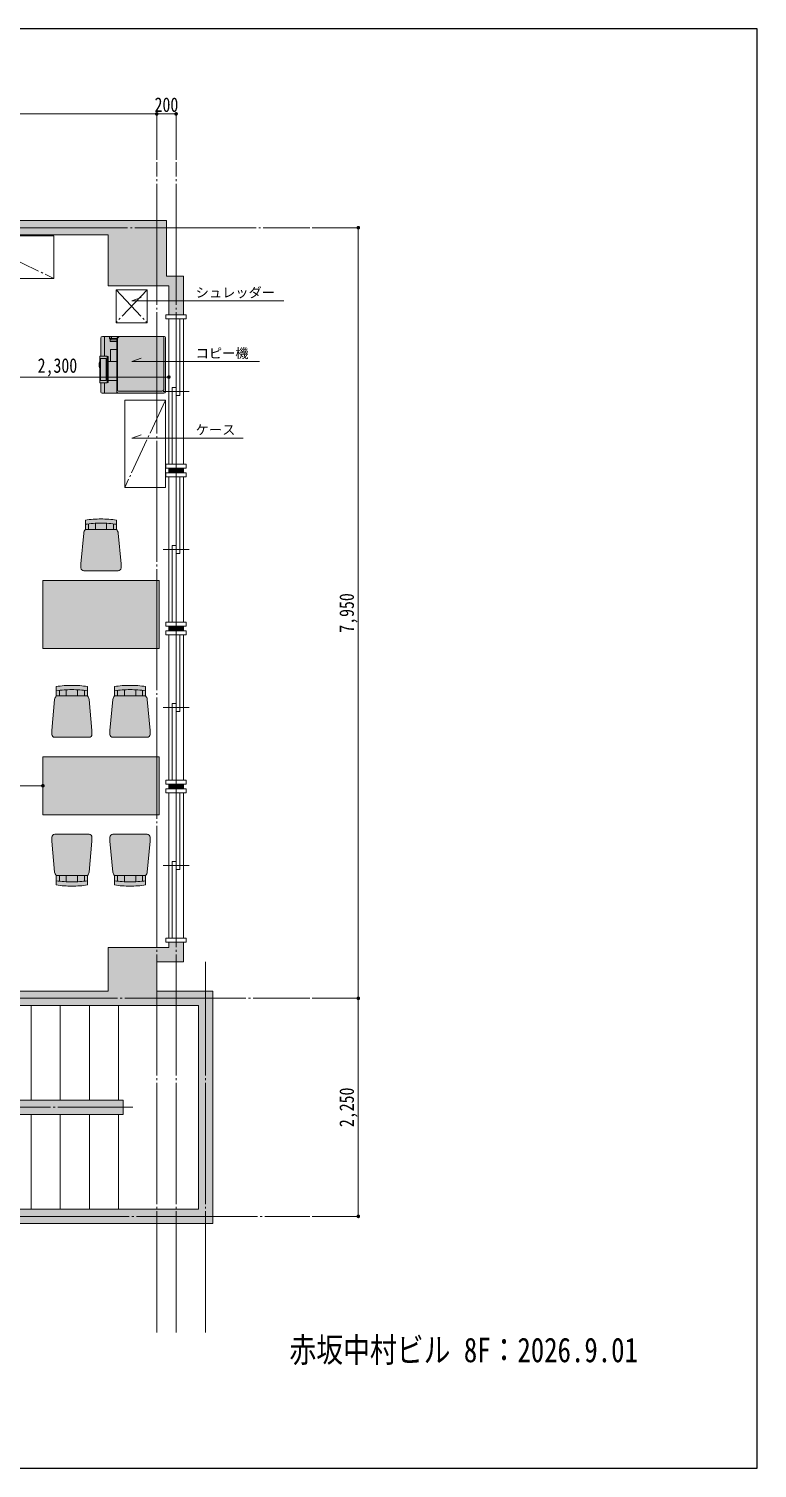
# Model space of a CAD drawing. Header units: millimetres. Extents: x 11317 to 32317, y 8490 to 23340.
# Drawn here: x 24801 to 32317, y 8490 to 23340 of the extents above; entities that cross this region are included whole.
import ezdxf

# ---------------------------------------------------------------- set-up
doc = ezdxf.new("R2010")
doc.units = ezdxf.units.MM
doc.header["$LTSCALE"] = 25
doc.linetypes.add('1点鎖線15', pattern=[18, 15, -1.125, 0.75, -1.125])
doc.linetypes.add('JIS_08_50', pattern=[53, 50, -1.125, 0.75, -1.125])
doc.layers.add('サイズ', color=6, linetype='Continuous', plot=False)
for name, color, linetype, lineweight in [('基準線', 1, 'JIS_08_50', 9), ('壁', 4, 'Continuous', 13), ('室名', 2, 'Continuous', 9), ('家具', 6, 'Continuous', 9), ('建具', 2, 'Continuous', 9), ('文字', 2, 'Continuous', 9), ('見下げ', 3, 'Continuous', 9), ('設備', 8, 'Continuous', 9)]:
    doc.layers.add(name, color=color, linetype=linetype, lineweight=lineweight)
doc.styles.get("Standard").update_dxf_attribs({"font": 'MS Mincho.ttf', "width": 0.8})
doc.styles.add('ゴシック', font='MS Gothic.ttf')
doc.dimstyles.new('1-50', dxfattribs={"dimscale": 50, "dimtxt": 3, "dimasz": 0.75, "dimexe": 0, "dimexo": 0.5, "dimgap": 0.25, "dimtad": 1, "dimdec": 0, "dimdsep": 46, "dimlunit": 6, "dimtxsty": 'ゴシック', "dimblk1": 'DOT', "dimblk2": 'DOT', "dimsah": 1, "dimcen": 0.75, "dimadec": 0, "dimazin": 0, "dimtfac": 1, "dimtdec": 0, "dimtmove": 2, "dimatfit": 3, "dimldrblk": 'DOT', "dimfxl": 0, "dimtolj": 1, "dimtzin": 0, "dimlwd": 5, "dimlwe": 5, "dimarcsym": 0})

# ---------------------------------------------------------------- blocks, each defined once
blk = doc.blocks.new('*U10')
at = {"color": 0, "lineweight": -2}
for points in [[(442, 58), (536, 58, 0.335925), (549, 71), (549, 707, 0.360533), (534, 724), (-26, 724, 0.388055), (-38, 713), (-38, 75, 0.386081), (-19, 57), (168, 57)], [(-38, 253, 0.230575), (-16, 230), (515, 230, 0.381998), (526, 240), (526, 688, 0.414214), (506, 708), (-26, 708, 0.382016), (-38, 697)], [(-38, 250, 0.308876), (-16, 222), (530, 222, 0.380863), (549, 242)], [(-38, 145), (-15, 145, 0.414214), (-12, 148), (-12, 152), (11, 152, 0.414214), (14, 155), (14, 222)], [(-15, 160), (-4, 160, 0.414214), (-1, 163), (-1, 222)], [(98, 222), (98, 160, 0.414214), (101, 157), (222, 157)], [(171, 123), (171, 131, -0.414214), (174, 134), (435, 134, -0.414214), (438, 131), (438, 123)]]:
    blk.add_lwpolyline(points, format="xyb", dxfattribs=at)
for points in [[(-38, 167), (-15, 167), (-15, 222), (-15, 219)], [(-15, 167), (-15, 160)], [(222, 222), (222, 134)], [(416, 222), (416, 134)], [(-38, 94), (167, 94)], [(442, 94), (549, 94)]]:
    blk.add_lwpolyline(points, dxfattribs=at)
blk.add_lwpolyline([(-19, 160), (-15, 160), (-15, 149), (-19, 149)], close=True, dxfattribs=at)
for points in [[(442, 49), (442, 120, 0.414214), (439, 123), (170, 123, 0.413515), (167, 120), (167, 49, 0.414913), (170, 46), (439, 46, 0.414214)], [(416, 109), (416, 57, -0.414214), (413, 54), (192, 54, -0.414214), (189, 57), (189, 109, -0.414214), (192, 112), (413, 112, -0.414214)]]:
    blk.add_lwpolyline(points, format="xyb", close=True, dxfattribs=at)
for centre, radius, start, end in [((255, 130), 91.4, 246.3472, 270.0893), ((255, 131), 92.4, 269.8054, 293.5272)]:
    blk.add_arc(centre, radius, start, end, dxfattribs=at)
blk = doc.blocks.new('*U12')
at = {"color": 0, "linetype": 'ByBlock', "lineweight": -2}
blk.add_lwpolyline([(0, 535, 0.045154), (-161, 523), (-161, 427), (161, 427), (161, 523, 0.045154)], format="xyb", close=True, dxfattribs=at)
for points in [[(-161, 480, -0.035347), (0, 492, -0.035347), (161, 480)], [(161, 427, -0.135443), (178, 390), (207, 71), (207, 30, -0.414889), (177, 0), (-177, 0, -0.414889), (-207, 30), (-207, 71), (-178, 390, -0.135443), (-161, 427)]]:
    blk.add_lwpolyline(points, format="xyb", dxfattribs=at)
for points in [[(-129, 484), (-129, 427)], [(-58, 490), (-58, 427)], [(58, 490), (58, 427)], [(129, 484), (129, 427)]]:
    blk.add_lwpolyline(points, dxfattribs=at)
blk = doc.blocks.new('_Dot')
at = {"color": 0, "linetype": 'ByBlock', "lineweight": -2}
blk.add_line((-0.5, 0), (-1, 0), dxfattribs=at)
at = {"color": 0, "linetype": 'ByBlock', "const_width": 0.5}
blk.add_lwpolyline([(-0.25, 0, 1), (0.25, 0, 1)], format="xyb", close=True, dxfattribs=at)
blk = doc.blocks.new('*D23')
at = {"layer": 'Defpoints', "color": 0, "transparency": 16777216}
for p in [(26121, 22462), (22261, 21963), (26121, 21963)]:
    blk.add_point(p, dxfattribs=at)
at = {"layer": '文字', "color": 0, "lineweight": 5, "transparency": 16777216}
for p, q in [((22261, 21988), (22261, 22462)), ((22298, 22462), (26083, 22462)), ((26121, 21988), (26121, 22462))]:
    blk.add_line(p, q, dxfattribs=at)
at = {"layer": '文字', "color": 0, "lineweight": 5, "transparency": 16777216, "xscale": 37.5, "yscale": 37.5, "zscale": 37.5, "rotation": 180}
blk.add_blockref('_Dot', (22261, 22462), dxfattribs=at)
at = {"layer": '文字', "color": 0, "lineweight": 5, "transparency": 16777216, "xscale": 37.5, "yscale": 37.5, "zscale": 37.5}
blk.add_blockref('_Dot', (26121, 22462), dxfattribs=at)
at = {"layer": '文字', "color": 0, "transparency": 16777216, "insert": (24191, 22563), "char_height": 150, "attachment_point": 5}
blk.add_mtext('\\A1;3,860', dxfattribs=at)
blk = doc.blocks.new('*D24')
at = {"layer": 'Defpoints', "color": 0, "transparency": 16777216}
for p in [(26321, 22462), (26121, 21963), (26321, 21963)]:
    blk.add_point(p, dxfattribs=at)
at = {"layer": '文字', "color": 0, "lineweight": 5, "transparency": 16777216}
for p, q in [((26121, 21988), (26121, 22462)), ((26158, 22462), (26283, 22462)), ((26321, 21988), (26321, 22462))]:
    blk.add_line(p, q, dxfattribs=at)
at = {"layer": '文字', "color": 0, "lineweight": 5, "transparency": 16777216, "xscale": 37.5, "yscale": 37.5, "zscale": 37.5, "rotation": 180}
blk.add_blockref('_Dot', (26121, 22462), dxfattribs=at)
at = {"layer": '文字', "color": 0, "lineweight": 5, "transparency": 16777216, "xscale": 37.5, "yscale": 37.5, "zscale": 37.5}
blk.add_blockref('_Dot', (26321, 22462), dxfattribs=at)
at = {"layer": '文字', "color": 0, "transparency": 16777216, "insert": (26221, 22556), "char_height": 150, "attachment_point": 5}
blk.add_mtext('\\A1;200', dxfattribs=at)
blk = doc.blocks.new('*D27')
at = {"layer": 'Defpoints', "color": 0, "transparency": 16777216}
for p in [(27701, 21288), (27701, 13338), (28201, 13338)]:
    blk.add_point(p, dxfattribs=at)
at = {"layer": '文字', "color": 0, "lineweight": 5, "transparency": 16777216}
for p, q in [((27726, 21288), (28201, 21288)), ((28201, 21251), (28201, 13376)), ((27726, 13338), (28201, 13338))]:
    blk.add_line(p, q, dxfattribs=at)
at = {"layer": '文字', "color": 0, "lineweight": 5, "transparency": 16777216, "xscale": 37.5, "yscale": 37.5, "zscale": 37.5}
for p, rotation in [((28201, 21288), 90), ((28201, 13338), 270)]:
    blk.add_blockref('_Dot', p, dxfattribs=dict(at, rotation=rotation))
at = {"layer": '文字', "color": 0, "transparency": 16777216, "insert": (28100, 17313), "char_height": 150, "attachment_point": 5, "rotation": 90}
blk.add_mtext('\\A1;7,950', dxfattribs=at)
blk = doc.blocks.new('*D28')
at = {"layer": 'Defpoints', "color": 0, "transparency": 16777216}
for p in [(27701, 13338), (27701, 11088), (28201, 11088)]:
    blk.add_point(p, dxfattribs=at)
at = {"layer": '文字', "color": 0, "lineweight": 5, "transparency": 16777216}
for p, q in [((27726, 13338), (28201, 13338)), ((28201, 13301), (28201, 11126)), ((27726, 11088), (28201, 11088))]:
    blk.add_line(p, q, dxfattribs=at)
at = {"layer": '文字', "color": 0, "lineweight": 5, "transparency": 16777216, "xscale": 37.5, "yscale": 37.5, "zscale": 37.5}
for p, rotation in [((28201, 13338), 90), ((28201, 11088), 270)]:
    blk.add_blockref('_Dot', p, dxfattribs=dict(at, rotation=rotation))
at = {"layer": '文字', "color": 0, "transparency": 16777216, "insert": (28100, 12213), "char_height": 150, "attachment_point": 5, "rotation": 90}
blk.add_mtext('\\A1;2,250', dxfattribs=at)
blk = doc.blocks.new('*D36')
at = {"layer": 'Defpoints', "color": 0, "transparency": 16777216}
for p in [(26246, 19747), (23946, 19493), (26246, 19493)]:
    blk.add_point(p, dxfattribs=at)
at = {"layer": '文字', "color": 0, "lineweight": 5, "transparency": 16777216}
for p, q in [((23946, 19518), (23946, 19747)), ((23983, 19747), (26208, 19747)), ((26246, 19518), (26246, 19747))]:
    blk.add_line(p, q, dxfattribs=at)
at = {"layer": '文字', "color": 0, "lineweight": 5, "transparency": 16777216, "xscale": 37.5, "yscale": 37.5, "zscale": 37.5, "rotation": 180}
blk.add_blockref('_Dot', (23946, 19747), dxfattribs=at)
at = {"layer": '文字', "color": 0, "lineweight": 5, "transparency": 16777216, "xscale": 37.5, "yscale": 37.5, "zscale": 37.5}
blk.add_blockref('_Dot', (26246, 19747), dxfattribs=at)
at = {"layer": '文字', "color": 0, "transparency": 16777216, "insert": (25096, 19847), "char_height": 150, "attachment_point": 5}
blk.add_mtext('\\A1;2,300', dxfattribs=at)
blk = doc.blocks.new('デスク４')
at = {"color": 0, "linetype": 'ByBlock', "lineweight": -2}
blk.add_lwpolyline([(0, 0), (1200, 0), (1200, -700), (0, -700)], close=True, dxfattribs=at)
blk = doc.blocks.new('デスク５')
at = {"color": 0, "linetype": 'ByBlock', "lineweight": -2}
blk.add_lwpolyline([(0, 0), (1200, 0), (1200, -600), (0, -600)], close=True, dxfattribs=at)
blk = doc.blocks.new('*D51')
at = {"layer": 'Defpoints', "color": 0, "transparency": 16777216}
for p in [(23946, 15531), (23946, 15531), (24946, 15531)]:
    blk.add_point(p, dxfattribs=at)
at = {"layer": '文字', "color": 0, "lineweight": 5, "transparency": 16777216}
for p, q in [((23946, 15556), (23946, 15531)), ((24908, 15531), (23983, 15531)), ((24946, 15506), (24946, 15531))]:
    blk.add_line(p, q, dxfattribs=at)
at = {"layer": '文字', "color": 0, "lineweight": 5, "transparency": 16777216, "xscale": 37.5, "yscale": 37.5, "zscale": 37.5, "rotation": 180}
blk.add_blockref('_Dot', (23946, 15531), dxfattribs=at)
at = {"layer": '文字', "color": 0, "lineweight": 5, "transparency": 16777216, "xscale": 37.5, "yscale": 37.5, "zscale": 37.5}
blk.add_blockref('_Dot', (24946, 15531), dxfattribs=at)
at = {"layer": '文字', "color": 0, "transparency": 16777216, "insert": (24446, 15631), "char_height": 150, "attachment_point": 5}
blk.add_mtext('\\A1;1,000', dxfattribs=at)

msp = doc.modelspace()

# ---------------------------------------------------------------- hatches: boundary and pattern name
at = {"layer": '壁', "transparency": 33554559}
h = msp.add_hatch(color=256, dxfattribs=at)
h.dxf.hatch_style = 1
h.paths.add_polyline_path([(19170.6, 21213.1), (19800.6, 21213.1), (19800.6, 21363.1), (18490.6, 21363.1), (18490.6, 21213.1), (18570.6, 21213.1), (18570.6, 20688.1), (19170.6, 20688.1)])
h.paths.add_polyline_path([(26395.6, 13918.1), (26245.6, 13918.1), (26245.6, 13863.1), (25620.6, 13863.1), (25620.6, 13413.1), (23364.8, 13413.1), (23311.8, 13466.2), (23214.8, 13369.2), (23320.8, 13263.1), (26120.6, 13263.1), (26120.6, 13713.1), (26395.6, 13713.1)])
h = msp.add_hatch(color=256, dxfattribs=at)
h.dxf.hatch_style = 1
h.paths.add_polyline_path([(22690.6, 21363.1), (22090.6, 21363.1), (22090.6, 20688.1), (22690.6, 20688.1)])
h.paths.add_polyline_path([(26220.6, 21363.1), (23230.6, 21363.1), (23230.6, 21213.1), (25620.6, 21213.1), (25620.6, 20688.1), (26245.6, 20688.1), (26245.6, 20388.1), (26395.6, 20388.1), (26395.6, 20788.1), (26220.6, 20788.1)])
h = msp.add_hatch(color=256, dxfattribs=at)
h.dxf.hatch_style = 1
h.paths.add_polyline_path([(26395.6, 18808.1), (26245.6, 18808.1), (26245.6, 18758.1), (26395.6, 18758.1)])
h = msp.add_hatch(color=256, dxfattribs=at)
h.dxf.hatch_style = 1
h.paths.add_polyline_path([(26395.6, 17178.1), (26245.6, 17178.1), (26245.6, 17128.1), (26395.6, 17128.1)])
h = msp.add_hatch(color=256, dxfattribs=at)
h.dxf.hatch_style = 1
h.paths.add_polyline_path([(26395.6, 15548.1), (26245.6, 15548.1), (26245.6, 15498.1), (26395.6, 15498.1)])
h = msp.add_hatch(color=256, dxfattribs=at)
h.dxf.hatch_style = 1
h.paths.add_polyline_path([(26550.6, 13263.1), (26550.6, 11163.1), (23885.6, 11163.1), (23885.6, 11013.1), (22765.6, 11013.1), (22765.6, 10863.1), (24035.6, 10863.1), (24035.6, 11013.1), (26700.6, 11013.1), (26700.6, 13413.1), (26120.6, 13413.1), (26120.6, 13263.1)])
h.paths.add_polyline_path([(22615.6, 10713.1), (20670.6, 10713.1), (20670.6, 10563.1), (22765.6, 10563.1), (22765.6, 11048.1), (22615.6, 11048.1)])
h.paths.add_polyline_path([(19670.6, 10713.1), (19670.6, 10563.1), (20170.6, 10563.1), (20170.6, 10713.1)])
h = msp.add_hatch(color=256, dxfattribs=at)
h.dxf.hatch_style = 1
h.paths.add_polyline_path([(25775.6, 12138.1), (25775.6, 12288.1), (23875.6, 12288.1), (23875.6, 12138.1)])
at = {"layer": '家具', "transparency": 33554483}
h = msp.add_hatch(color=256, dxfattribs=at)
h.dxf.hatch_style = 1
h.paths.add_polyline_path([(25707.1, 18270.5, 0.0451542), (25545.6, 18283.4, 0.0451542), (25384.1, 18270.5), (25384.1, 18175.2), (25707.1, 18175.2)])
h.paths.add_polyline_path([(25723.5, 18137.8, 0.1354428), (25707.1, 18175.2), (25384.1, 18175.2, 0.1354428), (25367.7, 18137.8), (25338.1, 17818.5), (25338.1, 17777.9, 0.4148891), (25368.1, 17747.9), (25723.1, 17747.9, 0.4135383), (25753.1, 17777.9), (25753.1, 17818.5)])
h = msp.add_hatch(color=256, dxfattribs=at)
h.dxf.hatch_style = 1
h.paths.add_polyline_path([(24945.6, 17647.9), (24945.6, 16947.9), (26145.6, 16947.9), (26145.6, 17647.9)])
h = msp.add_hatch(color=256, dxfattribs=at)
h.dxf.hatch_style = 1
h.paths.add_polyline_path([(25407.1, 16553.1, 0.0451542), (25245.6, 16566, 0.0451542), (25084.1, 16553.1), (25084.1, 16457.9), (25407.1, 16457.9)])
h.paths.add_polyline_path([(25423.5, 16420.4, 0.1354428), (25407.1, 16457.9), (25084.1, 16457.9, 0.1354428), (25067.7, 16420.4), (25038.1, 16101.1), (25038.1, 16060.6, 0.4148891), (25068.1, 16030.6), (25423.1, 16030.6, 0.4135383), (25453.1, 16060.6), (25453.1, 16101.1)])
h = msp.add_hatch(color=256, dxfattribs=at)
h.dxf.hatch_style = 1
h.paths.add_polyline_path([(26007.1, 16553.1, 0.0451542), (25845.6, 16566, 0.0451542), (25684.1, 16553.1), (25684.1, 16457.9), (26007.1, 16457.9)])
h.paths.add_polyline_path([(26023.5, 16420.4, 0.1354428), (26007.1, 16457.9), (25684.1, 16457.9, 0.1354428), (25667.7, 16420.4), (25638.1, 16101.1), (25638.1, 16060.6, 0.4148891), (25668.1, 16030.6), (26023.1, 16030.6, 0.4135383), (26053.1, 16060.6), (26053.1, 16101.1)])
h = msp.add_hatch(color=256, dxfattribs=at)
h.dxf.hatch_style = 1
h.paths.add_polyline_path([(24945.6, 15830.6), (24945.6, 15230.6), (26145.6, 15230.6), (26145.6, 15830.6)])
h = msp.add_hatch(color=256, dxfattribs=at)
h.dxf.hatch_style = 1
h.paths.add_polyline_path([(25407.1, 14508, -0.0451542), (25245.6, 14495.2, -0.0451542), (25084.1, 14508), (25084.1, 14603.3), (25407.1, 14603.3)])
h.paths.add_polyline_path([(25423.5, 14640.7, -0.1354428), (25407.1, 14603.3), (25084.1, 14603.3, -0.1354428), (25067.7, 14640.7), (25038.1, 14960), (25038.1, 15000.6, -0.4148891), (25068.1, 15030.6), (25423.1, 15030.6, -0.4135383), (25453.1, 15000.6), (25453.1, 14960)])
h = msp.add_hatch(color=256, dxfattribs=at)
h.dxf.hatch_style = 1
h.paths.add_polyline_path([(26007.1, 14508, -0.0451542), (25845.6, 14495.2, -0.0451542), (25684.1, 14508), (25684.1, 14603.3), (26007.1, 14603.3)])
h.paths.add_polyline_path([(26023.5, 14640.7, -0.1354428), (26007.1, 14603.3), (25684.1, 14603.3, -0.1354428), (25667.7, 14640.7), (25638.1, 14960), (25638.1, 15000.6, -0.4148891), (25668.1, 15030.6), (26023.1, 15030.6, -0.4135383), (26053.1, 15000.6), (26053.1, 14960)])
at = {"layer": '設備', "transparency": 33554483}
h = msp.add_hatch(color=256, dxfattribs=at)
h.dxf.hatch_style = 1
h.paths.add_polyline_path([(26210.6, 20154.8, 0.3880546), (26199.9, 20165.9), (25562.3, 20165.9, 0.3860808), (25544, 20147), (25544, 19961), (25606.9, 19960.9, -0.4135147), (25609.9, 19957.9), (25609.9, 19689.8, -0.4142136), (25606.9, 19686.8), (25544.6, 19686.8), (25544.4, 19592, 0.3359249), (25558, 19578.9), (26194.3, 19578.9, 0.3605331), (26210.6, 19594.4)])
h.paths.add_polyline_path([(25609.9, 19957.9, 0.4135147), (25606.9, 19960.9), (25536.3, 19961, 0.4149128), (25533.3, 19958), (25533.3, 19689.8, 0.4142136), (25536.3, 19686.8), (25606.9, 19686.8, 0.4142136), (25609.9, 19689.8)])
h.paths.add_polyline_path([(25533.3, 19909.8, 0.1031788), (25525.6, 19873.3, 0.1021606), (25533.3, 19836.7)])

# ---------------------------------------------------------------- linework, layer by layer
at = {"layer": 'サイズ'}
msp.add_lwpolyline([(11317.4, 8490), (32317.4, 8490), (32317.4, 23340), (11317.4, 23340)], close=True, dxfattribs=at)
at = {"layer": '基準線'}
for p, q in [((26120.6, 9890.6), (26120.6, 21963.1)), ((26320.6, 9890.6), (26320.6, 21963.1)), ((13970.6, 21288.1), (27700.6, 21288.1)), ((26625.6, 9890.6), (26625.6, 13715.4)), ((23141.1, 13338.1), (27700.6, 13338.1)), ((23775.6, 12213.1), (25875.6, 12213.1)), ((23261.5, 11088.1), (27700.6, 11088.1))]:
    msp.add_line(p, q, dxfattribs=at)
at = {"layer": '壁'}
for p, q in [((23230.6, 21363.1), (26220.6, 21363.1)), ((26220.6, 20788.1), (26220.6, 21363.1)), ((23230.6, 21213.1), (25620.6, 21213.1)), ((25620.6, 20688.1), (25620.6, 21213.1)), ((25620.6, 20688.1), (26245.6, 20688.1)), ((26220.6, 20788.1), (26395.6, 20788.1)), ((26245.6, 20388.1), (26245.6, 20688.1)), ((26395.6, 20388.1), (26395.6, 20788.1)), ((26245.6, 18848.1), (26245.6, 20348.1)), ((26395.6, 18848.1), (26395.6, 20348.1)), ((26245.6, 18758.1), (26245.6, 18808.1)), ((26245.6, 17218.1), (26245.6, 18718.1)), ((26395.6, 18758.1), (26395.6, 18808.1)), ((26395.6, 17218.1), (26395.6, 18718.1)), ((26245.6, 17128.1), (26245.6, 17178.1)), ((26245.6, 15588.1), (26245.6, 17088.1)), ((26395.6, 17128.1), (26395.6, 17178.1)), ((26395.6, 15588.1), (26395.6, 17088.1)), ((26245.6, 15548.1), (26245.6, 15498.1)), ((26245.6, 13958.1), (26245.6, 15458.1)), ((26395.6, 15548.1), (26395.6, 15498.1)), ((26395.6, 13958.1), (26395.6, 15458.1)), ((25620.6, 13863.1), (26245.6, 13863.1)), ((25620.6, 13413.1), (25620.6, 13863.1)), ((26245.6, 13863.1), (26245.6, 13918.1)), ((26395.6, 13713.1), (26395.6, 13918.1)), ((26120.6, 13263.1), (26120.6, 13713.1)), ((26395.6, 13713.1), (26120.6, 13713.1)), ((23364.8, 13413.1), (25620.6, 13413.1)), ((26120.6, 13413.1), (26700.6, 13413.1)), ((26700.6, 11013.1), (26700.6, 13413.1)), ((23320.8, 13263.1), (26550.6, 13263.1)), ((26550.6, 11163.1), (26550.6, 13263.1)), ((23875.6, 12288.1), (25775.6, 12288.1)), ((25775.6, 12138.1), (25775.6, 12288.1)), ((23875.6, 12138.1), (25775.6, 12138.1)), ((23885.6, 11163.1), (26550.6, 11163.1)), ((24035.6, 11013.1), (26700.6, 11013.1))]:
    msp.add_line(p, q, dxfattribs=at)
at = {"layer": '室名'}
for p, q in [((25865.5, 20533.2), (25959.2, 20568)), ((27432.4, 20533.2), (25865.5, 20533.2)), ((25865.5, 19906.5), (25959.2, 19941.3)), ((27182, 19906.5), (25865.5, 19906.5)), ((25865.5, 19117.1), (25959.2, 19151.9)), ((27014.2, 19117.1), (25865.5, 19117.1))]:
    msp.add_line(p, q, dxfattribs=at)
at = {"layer": '家具'}
for p, q in [((24160.6, 21203.1), (25060.6, 21203.1)), ((25060.6, 20763.1), (25060.6, 21203.1)), ((24160.6, 20763.1), (25060.6, 20763.1)), ((25790.6, 19508.1), (26210.6, 19508.1)), ((25790.6, 19508.1), (25790.6, 18608.1)), ((26210.6, 19508.1), (26210.6, 18608.1)), ((25790.6, 18608.1), (26210.6, 18608.1))]:
    msp.add_line(p, q, dxfattribs=at)
at = {"layer": '家具', "linetype": '1点鎖線15'}
for p, q in [((24160.6, 21203.1), (25060.6, 20763.1)), ((26210.6, 19508.1), (25790.6, 18608.1))]:
    msp.add_line(p, q, dxfattribs=at)
at = {"layer": '建具'}
for p, q in [((26215.6, 20388.1), (26425.6, 20388.1)), ((26215.6, 20388.1), (26215.6, 20348.1)), ((26215.6, 20348.1), (26425.6, 20348.1)), ((26320.6, 19558.1), (26320.6, 20348.1)), ((26360.6, 19558.1), (26360.6, 20348.1)), ((26425.6, 20388.1), (26425.6, 20348.1)), ((26280.6, 19638.1), (26280.6, 18848.1)), ((26320.6, 19638.1), (26280.6, 19638.1)), ((26320.6, 19638.1), (26320.6, 18848.1)), ((26455.6, 19598.1), (26185.6, 19598.1)), ((26320.6, 19558.1), (26360.6, 19558.1)), ((26215.6, 18848.1), (26425.6, 18848.1)), ((26215.6, 18848.1), (26215.6, 18808.1)), ((26215.6, 18808.1), (26425.6, 18808.1)), ((26215.6, 18758.1), (26425.6, 18758.1)), ((26215.6, 18758.1), (26215.6, 18718.1)), ((26215.6, 18718.1), (26425.6, 18718.1)), ((26320.6, 17928.1), (26320.6, 18718.1)), ((26360.6, 17928.1), (26360.6, 18718.1)), ((26425.6, 18848.1), (26425.6, 18808.1)), ((26425.6, 18758.1), (26425.6, 18718.1)), ((26280.6, 18008.1), (26280.6, 17218.1)), ((26320.6, 18008.1), (26280.6, 18008.1)), ((26320.6, 18008.1), (26320.6, 17218.1)), ((26455.6, 17968.1), (26185.6, 17968.1)), ((26320.6, 17928.1), (26360.6, 17928.1)), ((26215.6, 17218.1), (26425.6, 17218.1)), ((26215.6, 17218.1), (26215.6, 17178.1)), ((26215.6, 17178.1), (26425.6, 17178.1)), ((26215.6, 17128.1), (26425.6, 17128.1)), ((26215.6, 17128.1), (26215.6, 17088.1)), ((26215.6, 17088.1), (26425.6, 17088.1)), ((26320.6, 16298.1), (26320.6, 17088.1)), ((26360.6, 16298.1), (26360.6, 17088.1)), ((26425.6, 17218.1), (26425.6, 17178.1)), ((26425.6, 17128.1), (26425.6, 17088.1)), ((26455.6, 16338.1), (26185.6, 16338.1)), ((26280.6, 16378.1), (26280.6, 15588.1)), ((26320.6, 16378.1), (26280.6, 16378.1)), ((26320.6, 16378.1), (26320.6, 15588.1)), ((26320.6, 16298.1), (26360.6, 16298.1)), ((26215.6, 15588.1), (26425.6, 15588.1)), ((26215.6, 15588.1), (26215.6, 15548.1)), ((26215.6, 15548.1), (26425.6, 15548.1)), ((26215.6, 15498.1), (26425.6, 15498.1)), ((26215.6, 15498.1), (26215.6, 15458.1)), ((26215.6, 15458.1), (26425.6, 15458.1)), ((26320.6, 14668.1), (26320.6, 15458.1)), ((26360.6, 14668.1), (26360.6, 15458.1)), ((26425.6, 15588.1), (26425.6, 15548.1)), ((26425.6, 15498.1), (26425.6, 15458.1)), ((26455.6, 14708.1), (26185.6, 14708.1)), ((26280.6, 14748.1), (26280.6, 13958.1)), ((26320.6, 14748.1), (26280.6, 14748.1)), ((26320.6, 14748.1), (26320.6, 13958.1)), ((26320.6, 14668.1), (26360.6, 14668.1)), ((26215.6, 13958.1), (26425.6, 13958.1)), ((26215.6, 13958.1), (26215.6, 13918.1)), ((26215.6, 13918.1), (26425.6, 13918.1)), ((26425.6, 13958.1), (26425.6, 13918.1))]:
    msp.add_line(p, q, dxfattribs=at)
at = {"layer": '見下げ'}
for p, q in [((24825.6, 12288.1), (24825.6, 13263.1)), ((25125.6, 12288.1), (25125.6, 13263.1)), ((25425.6, 12288.1), (25425.6, 13263.1)), ((25725.6, 12288.1), (25725.6, 13263.1)), ((24825.6, 12138.1), (24825.6, 11163.1)), ((25125.6, 12138.1), (25125.6, 11163.1)), ((25425.6, 12138.1), (25425.6, 11163.1)), ((25725.6, 12138.1), (25725.6, 11163.1))]:
    msp.add_line(p, q, dxfattribs=at)
at = {"layer": '設備'}
for p, q in [((25700.6, 20648.1), (26020.6, 20648.1)), ((25700.6, 20308.1), (25700.6, 20648.1)), ((26020.6, 20308.1), (26020.6, 20648.1)), ((25700.6, 20308.1), (26020.6, 20308.1))]:
    msp.add_line(p, q, dxfattribs=at)
at = {"layer": '設備', "linetype": '1点鎖線15'}
for p, q in [((25700.6, 20648.1), (26020.6, 20308.1)), ((26020.6, 20648.1), (25700.6, 20308.1))]:
    msp.add_line(p, q, dxfattribs=at)

# ---------------------------------------------------------------- block references
at = {"layer": '家具', "xscale": -1}
for p in [(25545.6, 17747.9), (25845.6, 16030.6)]:
    msp.add_blockref('*U12', p, dxfattribs=at)
at = {"layer": '家具'}
for name, p in [('デスク４', (24945.6, 17647.9)), ('*U12', (25245.6, 16030.6)), ('デスク５', (24945.6, 15830.6))]:
    msp.add_blockref(name, p, dxfattribs=at)
at = {"layer": '家具', "xscale": -1, "rotation": 180}
msp.add_blockref('*U12', (25245.6, 15030.6), dxfattribs=at)
at = {"layer": '家具', "rotation": 180}
msp.add_blockref('*U12', (25845.6, 15030.6), dxfattribs=at)
at = {"layer": '設備', "rotation": 270}
msp.add_blockref('*U10', (25486.8, 20128.4), dxfattribs=at)

# ---------------------------------------------------------------- texts
at = {"insert": (27490.4, 9837.1), "char_height": 253.768, "attachment_point": 1}
msp.add_mtext_dynamic_manual_height_columns('赤坂中村ビル 8F：2026.9.01', width=4122.418, gutter_width=1268.8, heights=[0], dxfattribs=at)
at = {"layer": '室名'}
for s, p in [('シュレッダー', (26522.9, 20569.1)), ('コピー機', (26522.9, 19942.5)), ('ケース', (26522.9, 19153))]:
    msp.add_text(s, height=100, dxfattribs=at).set_placement(p)

# ---------------------------------------------------------------- dimensions: what is measured, and where the dimension line sits
at = {"layer": '文字'}
for base, p1, p2, picture, middle in [((26120.6, 22462.3), (22260.6, 21963.2), (26120.6, 21963.2), '*D23', (24190.6, 22562.7)), ((26320.6, 22462.3), (26120.6, 21963.2), (26320.6, 21963.2), '*D24', (26220.6, 22556.1)), ((26245.6, 19746.6), (23945.6, 19493.1), (26245.6, 19493.1), '*D36', (25095.6, 19847)), ((23945.6, 15530.6), (24945.6, 15530.6), (23945.6, 15530.6), '*D51', (24445.6, 15630.9))]:
    dim = msp.add_linear_dim(base=base, p1=p1, p2=p2, dimstyle='1-50', override={"dimtxsty": 'Standard'}, dxfattribs=at)
    dim.commit()
    dim.dimension.update_dxf_attribs({"geometry": picture, "text_midpoint": middle})
for base, p1, p2, picture, middle in [((28200.6, 13338.1), (27700.6, 21288.1), (27700.6, 13338.1), '*D27', (28100.2, 17313.1)), ((28200.6, 11088.1), (27700.6, 13338.1), (27700.6, 11088.1), '*D28', (28100.2, 12213.1))]:
    dim = msp.add_linear_dim(base=base, p1=p1, p2=p2, angle=90, dimstyle='1-50', override={"dimtxsty": 'Standard'}, dxfattribs=at)
    dim.commit()
    dim.dimension.update_dxf_attribs({"geometry": picture, "text_midpoint": middle})

doc.saveas('drawing.dxf')
